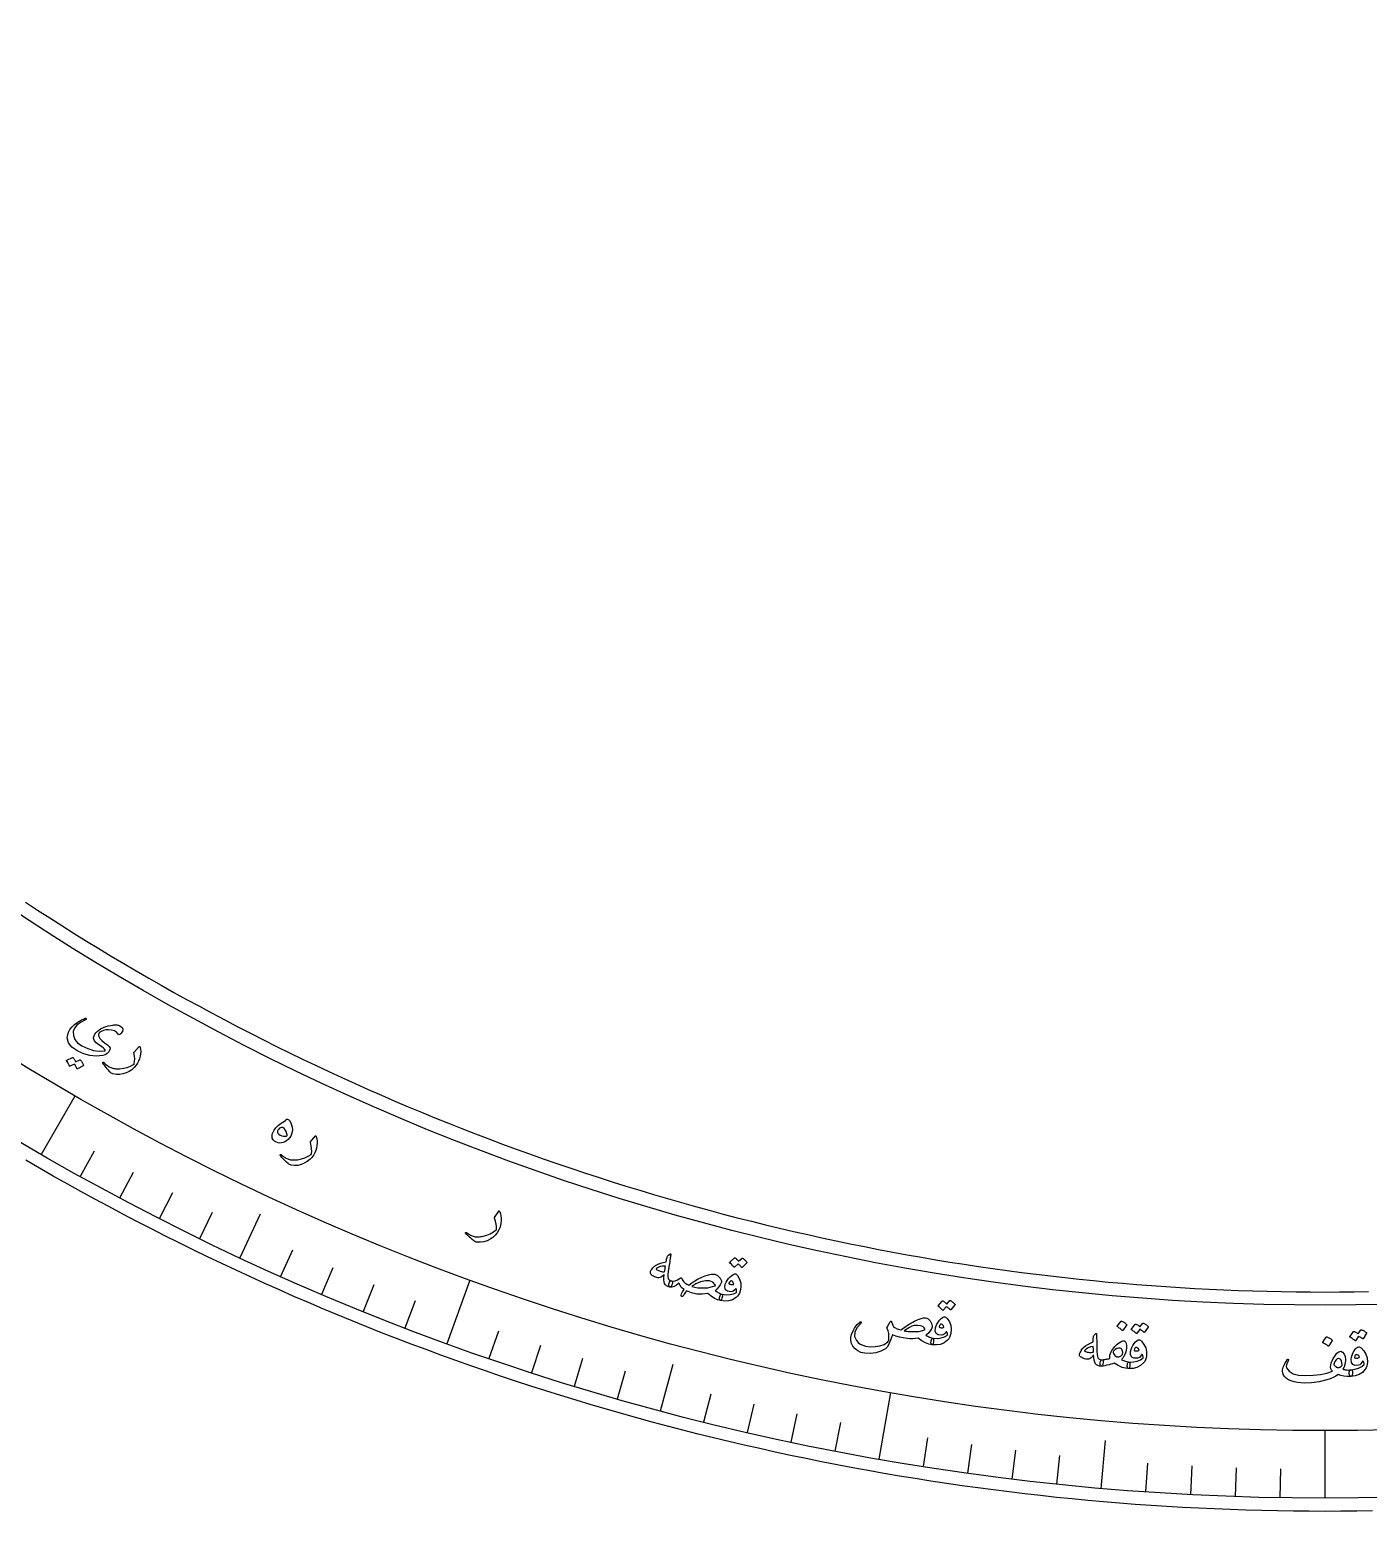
# Model space of a CAD drawing. Header units: millimetres. Extents: x -59 to 59, y -59 to 76.
# Drawn here: x -29.62 to 0.99, y -59 to -25.12 of the extents above; entities that cross this region are included whole.
import ezdxf

# ---------------------------------------------------------------- set-up
doc = ezdxf.new("R2010")
doc.units = ezdxf.units.MM
for name, color, linetype in [('CUT_INNER', 6, 'Continuous'), ('CUT_OUTER', 1, 'Continuous'), ('ENGRAVE', 7, 'Continuous'), ('ENGRAVE_FINE', 8, 'Continuous'), ('TEXT', 5, 'Continuous')]:
    doc.layers.add(name, color=color, linetype=linetype)

msp = doc.modelspace()

# ---------------------------------------------------------------- linework, layer by layer
at = {"layer": 'CUT_INNER'}
msp.add_lwpolyline([(-29.7165, -45.0701), (-29.4394, -45.2516), (-29.1612, -45.4313), (-28.8818, -45.6094), (-28.6014, -45.7858), (-28.32, -45.9604), (-28.0374, -46.1333), (-27.7538, -46.3045), (-27.4692, -46.4739), (-27.1835, -46.6416), (-26.8968, -46.8075), (-26.6091, -46.9716), (-26.3204, -47.134), (-26.0307, -47.2946), (-25.74, -47.4535), (-25.4484, -47.6105), (-25.1557, -47.7658), (-24.8622, -47.9192), (-24.5677, -48.0709), (-24.2723, -48.2207), (-23.9759, -48.3687), (-23.6787, -48.5149), (-23.3806, -48.6593), (-23.0816, -48.8019), (-22.7817, -48.9426), (-22.4809, -49.0814), (-22.1794, -49.2185), (-21.877, -49.3536), (-21.5737, -49.4869), (-21.2697, -49.6184), (-20.9648, -49.7479), (-20.6592, -49.8756), (-20.3527, -50.0015), (-20.0456, -50.1254), (-19.7376, -50.2475), (-19.4289, -50.3676), (-19.1195, -50.4859), (-18.8094, -50.6022), (-18.4985, -50.7167), (-18.187, -50.8293), (-17.8748, -50.9399), (-17.5619, -51.0486), (-17.2483, -51.1554), (-16.9341, -51.2603), (-16.6193, -51.3632), (-16.3038, -51.4642), (-15.9877, -51.5633), (-15.671, -51.6604), (-15.3537, -51.7556), (-15.0359, -51.8488), (-14.7175, -51.9401), (-14.3985, -52.0295), (-14.079, -52.1168), (-13.7589, -52.2022), (-13.4384, -52.2857), (-13.1173, -52.3671), (-12.7957, -52.4466), (-12.4737, -52.5242), (-12.1512, -52.5997), (-11.8282, -52.6733), (-11.5048, -52.7449), (-11.1809, -52.8145), (-10.8566, -52.8821), (-10.532, -52.9477), (-10.2069, -53.0113), (-9.8814, -53.0729), (-9.5556, -53.1326), (-9.2294, -53.1902), (-8.9028, -53.2458), (-8.576, -53.2995), (-8.2488, -53.3511), (-7.9212, -53.4007), (-7.5934, -53.4483), (-7.2653, -53.4939), (-6.937, -53.5375), (-6.6083, -53.579), (-6.2795, -53.6185), (-5.9503, -53.6561), (-5.621, -53.6916), (-5.2915, -53.725), (-4.9617, -53.7565), (-4.6318, -53.7859), (-4.3017, -53.8133), (-3.9714, -53.8387), (-3.641, -53.8621), (-3.3104, -53.8834), (-2.9797, -53.9027), (-2.6489, -53.92), (-2.318, -53.9352), (-1.987, -53.9484), (-1.656, -53.9596), (-1.3249, -53.9687), (-0.9937, -53.9759), (-0.6625, -53.9809), (-0.3312, -53.984), (0, -53.985), (0.3312, -53.984), (0.6625, -53.9809), (0.9937, -53.9759)], dxfattribs=at)
at = {"layer": 'CUT_OUTER'}
msp.add_lwpolyline([(1.086, -58.99), (0.724, -58.9956), (0.362, -58.9989), (0, -59), (-0.362, -58.9989), (-0.724, -58.9956), (-1.086, -58.99), (-1.4479, -58.9822), (-1.8098, -58.9722), (-2.1716, -58.96), (-2.5334, -58.9456), (-2.895, -58.9289), (-3.2565, -58.9101), (-3.6179, -58.889), (-3.9792, -58.8657), (-4.3403, -58.8401), (-4.7013, -58.8124), (-5.062, -58.7824), (-5.4226, -58.7503), (-5.783, -58.7159), (-6.1432, -58.6793), (-6.5031, -58.6405), (-6.8628, -58.5995), (-7.2222, -58.5563), (-7.5814, -58.5109), (-7.9403, -58.4633), (-8.2988, -58.4134), (-8.6571, -58.3614), (-9.015, -58.3072), (-9.3726, -58.2508), (-9.7299, -58.1922), (-10.0868, -58.1314), (-10.4432, -58.0684), (-10.7994, -58.0032), (-11.1551, -57.9359), (-11.5103, -57.8663), (-11.8652, -57.7946), (-12.2196, -57.7207), (-12.5735, -57.6447), (-12.927, -57.5664), (-13.28, -57.486), (-13.6324, -57.4035), (-13.9844, -57.3187), (-14.3358, -57.2318), (-14.6867, -57.1428), (-15.0371, -57.0516), (-15.3869, -56.9583), (-15.7361, -56.8628), (-16.0847, -56.7652), (-16.4327, -56.6654), (-16.78, -56.5635), (-17.1268, -56.4595), (-17.4729, -56.3533), (-17.8184, -56.2451), (-18.1631, -56.1347), (-18.5072, -56.0222), (-18.8506, -55.9075), (-19.1933, -55.7908), (-19.5353, -55.672), (-19.8765, -55.5511), (-20.217, -55.4281), (-20.5567, -55.303), (-20.8956, -55.1758), (-21.2338, -55.0466), (-21.5712, -54.9153), (-21.9077, -54.7819), (-22.2434, -54.6464), (-22.5783, -54.5089), (-22.9124, -54.3693), (-23.2455, -54.2277), (-23.5778, -54.0841), (-23.9092, -53.9384), (-24.2397, -53.7907), (-24.5693, -53.6409), (-24.898, -53.4891), (-25.2258, -53.3354), (-25.5525, -53.1796), (-25.8784, -53.0218), (-26.2032, -52.862), (-26.5271, -52.7002), (-26.8499, -52.5365), (-27.1718, -52.3707), (-27.4926, -52.203), (-27.8124, -52.0334), (-28.1312, -51.8617), (-28.4488, -51.6881), (-28.7655, -51.5126), (-29.081, -51.3351), (-29.3954, -51.1557), (-29.7088, -50.9744)], dxfattribs=at)
at = {"layer": 'ENGRAVE'}
for points in [[(-29.3495, -50.8349), (-28.5772, -49.4972)], [(-24.8073, -53.1995), (-24.341, -52.1995)], [(-20.0763, -55.1591), (-19.548, -53.7076)], [(-15.1924, -56.699), (-14.9069, -55.6333)], [(-10.193, -57.8073), (-9.9248, -56.2862)], [(0, -58.6991), (0, -57.1545)], [(-5.116, -58.4757), (-5.0198, -57.3766)]]:
    msp.add_lwpolyline(points, dxfattribs=at)
for radius in [58.6991, 57.1545, 54.2859]:
    msp.add_circle((0, 0), radius, dxfattribs=at)
at = {"layer": 'ENGRAVE_FINE'}
for points in [[(-28.4579, -51.3394), (-28.137, -50.7604)], [(-27.5576, -51.8282), (-27.2468, -51.2437)], [(-26.6488, -52.3013), (-26.3483, -51.7115)], [(-25.732, -52.7584), (-25.4418, -52.1634)], [(-23.8751, -53.6243), (-23.6058, -53.0195)], [(-22.9356, -54.0328), (-22.6769, -53.4235)], [(-21.9891, -54.4249), (-21.7411, -53.8111)], [(-21.0359, -54.8003), (-20.7986, -54.1823)], [(-19.1106, -55.5011), (-18.895, -54.8752)], [(-18.139, -55.8262), (-17.9345, -55.1966)], [(-17.162, -56.1342), (-16.9684, -55.5012)], [(-16.1797, -56.4252), (-15.9972, -55.7889)], [(-14.2006, -56.9555), (-14.0405, -56.3132)], [(-13.2044, -57.1946), (-13.0555, -56.5496)], [(-12.2042, -57.4164), (-12.0666, -56.7689)], [(-11.2003, -57.6206), (-11.074, -56.9708)], [(-9.1826, -57.9764), (-9.079, -57.3226)], [(-8.1693, -58.1278), (-8.0772, -57.4723)], [(-7.1536, -58.2616), (-7.0729, -57.6045)], [(-6.1357, -58.3775), (-6.0665, -57.7192)], [(-4.0946, -58.5561), (-4.0485, -57.8957)], [(-3.0721, -58.6187), (-3.0374, -57.9576)], [(-2.0486, -58.6633), (-2.0255, -58.0018)], [(-1.0244, -58.6902), (-1.0129, -58.0283)]]:
    msp.add_lwpolyline(points, dxfattribs=at)
at = {"layer": 'TEXT'}
for points in [[(-27.5932, -48.0872), (-27.6305, -48.0452), (-27.6816, -48.015), (-27.7466, -47.9964), (-27.8255, -47.9894), (-27.881, -47.9942), (-27.933, -48.0081), (-27.9816, -48.0311), (-28.0267, -48.0633), (-28.0338, -48.0709), (-28.0393, -48.0799), (-28.0432, -48.0902), (-28.0455, -48.102), (-28.0406, -48.1457), (-28.0159, -48.1908), (-27.9714, -48.2374), (-27.9072, -48.2853), (-27.8433, -48.3319), (-27.8013, -48.3735), (-27.7814, -48.4103), (-27.7835, -48.4422), (-27.8121, -48.4952), (-27.8491, -48.5358), (-27.8946, -48.5639), (-27.9485, -48.5796), (-28.0977, -48.5903), (-28.2431, -48.5775), (-28.3844, -48.541), (-28.5215, -48.481), (-28.6556, -48.389), (-28.7353, -48.2855), (-28.7606, -48.171), (-28.7317, -48.0456), (-28.6991, -47.9867), (-28.6533, -47.929), (-28.5942, -47.8725), (-28.522, -47.8172), (-28.4999, -47.803), (-28.4779, -47.7897), (-28.4561, -47.7772), (-28.4345, -47.7656), (-28.4129, -47.7548), (-28.3912, -47.7448), (-28.3694, -47.7356), (-28.3474, -47.7271), (-28.3368, -47.7246), (-28.3292, -47.7255), (-28.3246, -47.7299), (-28.3231, -47.7377), (-28.3243, -47.7457), (-28.3275, -47.7524), (-28.3326, -47.758), (-28.3396, -47.7624), (-28.4538, -47.8218), (-28.5389, -47.8859), (-28.5947, -47.9549), (-28.6212, -48.0289), (-28.6209, -48.1237), (-28.5885, -48.2096), (-28.5241, -48.2865), (-28.4277, -48.3544), (-28.2917, -48.4203), (-28.1592, -48.4621), (-28.0301, -48.4798), (-27.9047, -48.4734), (-27.8963, -48.4716), (-27.8914, -48.4678), (-27.8899, -48.462), (-27.8917, -48.4542), (-27.9057, -48.4338), (-27.9347, -48.4067), (-27.9786, -48.3727), (-28.0375, -48.3319), (-28.0958, -48.2878), (-28.1353, -48.2454), (-28.156, -48.205), (-28.1578, -48.1664), (-28.1469, -48.1286), (-28.1291, -48.0928), (-28.1043, -48.059), (-28.0725, -48.027), (-27.9975, -47.9716), (-27.9137, -47.9291), (-27.8212, -47.8995), (-27.72, -47.8827), (-27.694, -47.8799), (-27.6697, -47.8785), (-27.6468, -47.8786), (-27.6256, -47.8801), (-27.606, -47.883), (-27.588, -47.887), (-27.5716, -47.8923), (-27.5569, -47.8988), (-27.5056, -47.935), (-27.486, -47.978), (-27.4982, -48.0277), (-27.5421, -48.0842), (-27.5582, -48.0969), (-27.5721, -48.1017), (-27.5837, -48.0985), (-27.5932, -48.0872)], [(-27.1153, -48.3753), (-27.1131, -48.3732), (-27.1109, -48.3716), (-27.1089, -48.3708), (-27.107, -48.3705), (-27.1027, -48.3724), (-27.0988, -48.377), (-27.0952, -48.3842), (-27.0919, -48.3941), (-27.0832, -48.44), (-27.0807, -48.4888), (-27.0845, -48.5404), (-27.0946, -48.5949), (-27.11, -48.651), (-27.1297, -48.7038), (-27.1537, -48.7532), (-27.182, -48.7993), (-27.2295, -48.8543), (-27.2839, -48.9021), (-27.3454, -48.9427), (-27.4138, -48.976), (-27.4869, -48.9999), (-27.5615, -49.0109), (-27.6375, -49.009), (-27.7149, -48.994), (-27.7344, -48.9878), (-27.7524, -48.979), (-27.7689, -48.9674), (-27.7838, -48.9531), (-27.8161, -48.9164), (-27.845, -48.8829), (-27.8706, -48.8526), (-27.8927, -48.8255), (-27.9115, -48.8017), (-27.9267, -48.7812), (-27.9384, -48.764), (-27.9466, -48.7501), (-27.9479, -48.7465), (-27.9485, -48.7433), (-27.9483, -48.7405), (-27.9474, -48.7381), (-27.9456, -48.7355), (-27.9433, -48.7334), (-27.9405, -48.7318), (-27.9374, -48.7306), (-27.9339, -48.7303), (-27.9305, -48.7312), (-27.927, -48.7333), (-27.9235, -48.7366), (-27.9025, -48.7574), (-27.8819, -48.7764), (-27.8617, -48.7935), (-27.842, -48.8089), (-27.8224, -48.8226), (-27.8029, -48.8347), (-27.7835, -48.8453), (-27.7641, -48.8542), (-27.744, -48.8618), (-27.7224, -48.8681), (-27.6993, -48.8734), (-27.6747, -48.8774), (-27.6486, -48.8802), (-27.6209, -48.8816), (-27.5915, -48.8816), (-27.5606, -48.8803), (-27.4706, -48.8706), (-27.3876, -48.8517), (-27.3117, -48.8235), (-27.2429, -48.7861), (-27.238, -48.7827), (-27.2337, -48.778), (-27.2301, -48.772), (-27.2272, -48.7646), (-27.2198, -48.7157), (-27.2185, -48.6575), (-27.2233, -48.5899), (-27.2341, -48.513), (-27.234, -48.5086), (-27.2334, -48.5049), (-27.2322, -48.502), (-27.2306, -48.4999)], [(-28.4724, -48.6782), (-28.4696, -48.6774), (-28.4664, -48.6779), (-28.463, -48.6794), (-28.4592, -48.6821), (-28.4481, -48.6956), (-28.4377, -48.7095), (-28.428, -48.7236), (-28.4192, -48.738), (-28.411, -48.7527), (-28.4035, -48.7681), (-28.3967, -48.784), (-28.3906, -48.8004), (-28.3901, -48.8047), (-28.3909, -48.8084), (-28.3931, -48.8115), (-28.3966, -48.8141), (-28.5293, -48.8819), (-28.5321, -48.8822), (-28.5349, -48.8806), (-28.5378, -48.877), (-28.5407, -48.8714), (-28.5424, -48.867), (-28.5454, -48.8603), (-28.5499, -48.8516), (-28.5558, -48.8406), (-28.5632, -48.8274), (-28.572, -48.8118), (-28.5823, -48.7938), (-28.5941, -48.7733), (-28.6985, -48.8249), (-28.7025, -48.826), (-28.7061, -48.8247), (-28.7093, -48.821), (-28.7121, -48.815), (-28.7145, -48.8097), (-28.7184, -48.8017), (-28.7238, -48.7908), (-28.7308, -48.7772), (-28.7394, -48.7606), (-28.7499, -48.741), (-28.7623, -48.7184), (-28.7765, -48.6927), (-28.7775, -48.6893), (-28.7772, -48.6866), (-28.7757, -48.6846), (-28.7729, -48.6834), (-28.641, -48.6214), (-28.6381, -48.6206), (-28.6349, -48.6211), (-28.6315, -48.6226), (-28.6277, -48.6253), (-28.6179, -48.6363), (-28.6088, -48.6477), (-28.6005, -48.6595), (-28.5928, -48.6717), (-28.5859, -48.6842), (-28.5795, -48.697), (-28.5738, -48.7099), (-28.5687, -48.7232)], [(-23.7402, -50.0322), (-23.7247, -50.0324), (-23.7097, -50.038), (-23.6953, -50.049), (-23.6814, -50.0655), (-23.6513, -50.116), (-23.6299, -50.1674), (-23.6173, -50.2196), (-23.6135, -50.2727), (-23.6177, -50.3241), (-23.63, -50.3729), (-23.6504, -50.419), (-23.6789, -50.4625), (-23.7109, -50.4993), (-23.7454, -50.5293), (-23.7825, -50.5523), (-23.822, -50.5684), (-23.8623, -50.5774), (-23.9017, -50.5788), (-23.94, -50.5726), (-23.9772, -50.559), (-24.0223, -50.5334), (-24.0542, -50.5023), (-24.0727, -50.4656), (-24.078, -50.4233), (-24.0717, -50.378), (-24.0545, -50.3307), (-24.0265, -50.2816), (-23.9878, -50.2305), (-23.9408, -50.1807), (-23.8888, -50.1369), (-23.8317, -50.0992), (-23.7697, -50.0675), (-23.7673, -50.0658), (-23.7644, -50.0622), (-23.7612, -50.0568), (-23.7575, -50.0496), (-23.7532, -50.0418), (-23.7489, -50.0363), (-23.7446, -50.0331), (-23.7402, -50.0322)], [(-23.7502, -50.4199), (-23.7403, -50.415), (-23.7347, -50.4053), (-23.7334, -50.3908), (-23.7366, -50.3716), (-23.7535, -50.3175), (-23.7746, -50.2752), (-23.8001, -50.2444), (-23.8299, -50.2252), (-23.8463, -50.2208), (-23.8641, -50.2222), (-23.8834, -50.2296), (-23.9041, -50.2429), (-23.9232, -50.2589), (-23.9377, -50.274), (-23.9474, -50.2885), (-23.9524, -50.3022), (-23.9535, -50.3313), (-23.9437, -50.357), (-23.9232, -50.3794), (-23.892, -50.3985), (-23.8545, -50.4134), (-23.8184, -50.4219), (-23.7836, -50.4241), (-23.7502, -50.4199)], [(-23.0918, -50.42), (-23.0897, -50.4177), (-23.0877, -50.416), (-23.0858, -50.415), (-23.0839, -50.4146), (-23.0795, -50.4161), (-23.0752, -50.4204), (-23.0711, -50.4273), (-23.067, -50.4369), (-23.0545, -50.4819), (-23.0481, -50.5303), (-23.0477, -50.5821), (-23.0533, -50.6372), (-23.0641, -50.6943), (-23.0794, -50.7485), (-23.0993, -50.7998), (-23.1238, -50.848), (-23.1666, -50.9067), (-23.217, -50.9588), (-23.275, -51.0042), (-23.3405, -51.043), (-23.4114, -51.0728), (-23.4848, -51.0898), (-23.5607, -51.094), (-23.6391, -51.0855), (-23.6591, -51.0809), (-23.6777, -51.0735), (-23.6951, -51.0633), (-23.7111, -51.0502), (-23.7463, -51.0163), (-23.7778, -50.9853), (-23.8057, -50.9572), (-23.8301, -50.932), (-23.8507, -50.9098), (-23.8675, -50.8905), (-23.8806, -50.8743), (-23.8899, -50.8611), (-23.8915, -50.8576), (-23.8923, -50.8545), (-23.8924, -50.8517), (-23.8917, -50.8493), (-23.8901, -50.8466), (-23.8879, -50.8443), (-23.8853, -50.8424), (-23.8823, -50.841), (-23.8789, -50.8404), (-23.8754, -50.841), (-23.8717, -50.8429), (-23.868, -50.8459), (-23.8454, -50.8649), (-23.8233, -50.8821), (-23.8018, -50.8976), (-23.7808, -50.9113), (-23.7602, -50.9234), (-23.7398, -50.9338), (-23.7196, -50.9428), (-23.6995, -50.9501), (-23.6789, -50.956), (-23.6569, -50.9606), (-23.6334, -50.9639), (-23.6086, -50.9659), (-23.5823, -50.9666), (-23.5545, -50.9657), (-23.5253, -50.9634), (-23.4946, -50.9595), (-23.4056, -50.9426), (-23.3244, -50.917), (-23.2511, -50.8827), (-23.1856, -50.8398), (-23.1809, -50.836), (-23.177, -50.831), (-23.1739, -50.8247), (-23.1716, -50.8172), (-23.1682, -50.7678), (-23.1717, -50.7097), (-23.182, -50.6427), (-23.1991, -50.5669), (-23.1993, -50.5625), (-23.199, -50.5588), (-23.198, -50.5558), (-23.1966, -50.5535)], [(-18.8953, -52.1381), (-18.8934, -52.1356), (-18.8915, -52.1338), (-18.8897, -52.1326), (-18.8878, -52.132), (-18.8833, -52.1332), (-18.8787, -52.1371), (-18.874, -52.1436), (-18.8691, -52.1528), (-18.853, -52.1967), (-18.8427, -52.2444), (-18.838, -52.296), (-18.8391, -52.3514), (-18.8452, -52.4092), (-18.8561, -52.4645), (-18.8717, -52.5172), (-18.8922, -52.5673), (-18.9301, -52.6292), (-18.9761, -52.6853), (-19.0301, -52.7353), (-19.0922, -52.7793), (-19.1605, -52.8148), (-19.2323, -52.8377), (-19.3076, -52.8482), (-19.3863, -52.846), (-19.4066, -52.8431), (-19.4258, -52.8372), (-19.444, -52.8285), (-19.461, -52.8168), (-19.4988, -52.7859), (-19.5328, -52.7575), (-19.5629, -52.7318), (-19.5892, -52.7086), (-19.6116, -52.6882), (-19.6299, -52.6704), (-19.6443, -52.6553), (-19.6546, -52.6429), (-19.6565, -52.6396), (-19.6576, -52.6365), (-19.6579, -52.6338), (-19.6574, -52.6313), (-19.656, -52.6284), (-19.6541, -52.6259), (-19.6516, -52.6239), (-19.6487, -52.6222), (-19.6454, -52.6214), (-19.6418, -52.6217), (-19.638, -52.6232), (-19.634, -52.6259), (-19.6099, -52.643), (-19.5865, -52.6584), (-19.5638, -52.672), (-19.5418, -52.684), (-19.5203, -52.6943), (-19.4991, -52.7031), (-19.4782, -52.7104), (-19.4577, -52.716), (-19.4366, -52.7202), (-19.4143, -52.723), (-19.3906, -52.7244), (-19.3657, -52.7244), (-19.3395, -52.7229), (-19.3119, -52.7197), (-19.2829, -52.715), (-19.2526, -52.7087), (-19.1653, -52.6845), (-19.0865, -52.6524), (-19.0162, -52.6122), (-18.9545, -52.5641), (-18.9501, -52.56), (-18.9466, -52.5547), (-18.9441, -52.5481), (-18.9424, -52.5404), (-18.943, -52.491), (-18.9512, -52.4333), (-18.967, -52.3674), (-18.9901, -52.2933), (-18.9907, -52.2889), (-18.9907, -52.2851), (-18.99, -52.2821), (-18.9887, -52.2797)], [(-14.9828, -53.1198), (-14.9707, -53.1125), (-14.9631, -53.1134), (-14.9599, -53.1224), (-14.9612, -53.1396), (-14.9628, -53.1498), (-14.965, -53.1638), (-14.9676, -53.1819), (-14.9707, -53.2038), (-14.9744, -53.2299), (-14.9789, -53.2602), (-14.9842, -53.2948), (-14.9902, -53.3337), (-14.9961, -53.372), (-15.0014, -53.4062), (-15.0061, -53.4365), (-15.0102, -53.4627), (-15.0136, -53.4848), (-15.0165, -53.5027), (-15.0187, -53.5164), (-15.0202, -53.5258), (-15.0283, -53.586), (-15.0292, -53.6343), (-15.0228, -53.6707), (-15.0093, -53.6951), (-14.998, -53.7063), (-14.9832, -53.7157), (-14.9649, -53.7232), (-14.9431, -53.729), (-14.9309, -53.7346), (-14.9227, -53.7436), (-14.9187, -53.756), (-14.9189, -53.7717), (-14.9224, -53.7896), (-14.9279, -53.8073), (-14.9355, -53.8245), (-14.9452, -53.8414), (-14.9553, -53.8553), (-14.965, -53.865), (-14.9742, -53.8706), (-14.9829, -53.8721), (-15.0247, -53.86), (-15.0586, -53.8424), (-15.0847, -53.8192), (-15.1031, -53.7905), (-15.1146, -53.7527), (-15.1197, -53.7057), (-15.1183, -53.6496), (-15.1104, -53.5845), (-15.1436, -53.6161), (-15.1749, -53.6395), (-15.2044, -53.6547), (-15.2319, -53.6615), (-15.2525, -53.661), (-15.2756, -53.6564), (-15.3013, -53.6479), (-15.3295, -53.6355), (-15.3584, -53.6197), (-15.382, -53.6041), (-15.4003, -53.5888), (-15.4133, -53.5737), (-15.4225, -53.557), (-15.4271, -53.5409), (-15.4272, -53.5256), (-15.4227, -53.5109), (-15.4138, -53.4935), (-15.4016, -53.4749), (-15.3863, -53.455), (-15.3679, -53.4339), (-15.3482, -53.4131), (-15.3315, -53.3967), (-15.3178, -53.3849), (-15.3071, -53.3775), (-15.252, -53.3509), (-15.1936, -53.3276), (-15.1319, -53.3078), (-15.0671, -53.2915), (-15.0605, -53.2604), (-15.0546, -53.2337), (-15.0492, -53.2113), (-15.0444, -53.1933), (-15.0393, -53.1785), (-15.0328, -53.1657), (-15.025, -53.1551), (-15.0159, -53.1465)], [(-15.0834, -53.3915), (-15.1464, -53.395), (-15.202, -53.4054), (-15.2503, -53.4229), (-15.2911, -53.4474), (-15.2945, -53.4513), (-15.2956, -53.4555), (-15.2944, -53.4599), (-15.2909, -53.4646), (-15.2764, -53.4764), (-15.26, -53.4869), (-15.2417, -53.4962), (-15.2215, -53.5041), (-15.1995, -53.5107), (-15.1756, -53.5161), (-15.1498, -53.5201), (-15.1222, -53.5228), (-15.1178, -53.5227), (-15.1128, -53.5216), (-15.1074, -53.5196), (-15.1016, -53.5166), (-15.0989, -53.5034), (-15.0963, -53.4894), (-15.0938, -53.4748), (-15.0914, -53.4595), (-15.0892, -53.4435), (-15.0872, -53.4268), (-15.0852, -53.4095), (-15.0834, -53.3915)], [(-13.3315, -53.2128), (-13.329, -53.2113), (-13.326, -53.2108), (-13.3223, -53.2113), (-13.3181, -53.2128), (-13.304, -53.2226), (-13.2906, -53.2329), (-13.2778, -53.2436), (-13.2657, -53.2548), (-13.2541, -53.2666), (-13.243, -53.2792), (-13.2324, -53.2924), (-13.2222, -53.3064), (-13.2206, -53.3103), (-13.2204, -53.3141), (-13.2216, -53.3177), (-13.2242, -53.3212), (-13.3305, -53.424), (-13.333, -53.4251), (-13.3361, -53.4243), (-13.3397, -53.4217), (-13.344, -53.4172), (-13.3467, -53.4134), (-13.3514, -53.408), (-13.3579, -53.4008), (-13.3663, -53.3921), (-13.3767, -53.3816), (-13.3892, -53.3691), (-13.4037, -53.3548), (-13.4202, -53.3386), (-13.5042, -53.4178), (-13.5077, -53.42), (-13.5115, -53.4198), (-13.5155, -53.4172), (-13.5197, -53.4122), (-13.5233, -53.4079), (-13.5291, -53.4013), (-13.5371, -53.3925), (-13.5473, -53.3814), (-13.5598, -53.368), (-13.5748, -53.3522), (-13.5925, -53.3341), (-13.6126, -53.3137), (-13.6145, -53.3106), (-13.615, -53.3079), (-13.614, -53.3056), (-13.6118, -53.3037), (-13.5046, -53.2066), (-13.5021, -53.2051), (-13.4991, -53.2046), (-13.4954, -53.2051), (-13.4912, -53.2066), (-13.479, -53.2143), (-13.4675, -53.2226), (-13.4565, -53.2315), (-13.4461, -53.241), (-13.4362, -53.251), (-13.4269, -53.2614), (-13.418, -53.2722), (-13.4097, -53.2834)], [(-14.6038, -53.9573), (-14.6238, -53.9883), (-14.6399, -54.0146), (-14.6522, -54.0361), (-14.6607, -54.053), (-14.6678, -54.0665), (-14.6757, -54.0767), (-14.6844, -54.0834), (-14.6939, -54.0867), (-14.7024, -54.0869), (-14.7099, -54.0853), (-14.7166, -54.0821), (-14.7224, -54.0772), (-14.7257, -54.0573), (-14.7155, -54.0252), (-14.692, -53.981), (-14.655, -53.9246), (-14.6767, -53.9103), (-14.6961, -53.8954), (-14.7131, -53.8799), (-14.7278, -53.8637), (-14.7408, -53.8462), (-14.7529, -53.8269), (-14.764, -53.8056), (-14.7742, -53.7825), (-14.8323, -53.8277), (-14.8864, -53.8577), (-14.9367, -53.8725), (-14.9829, -53.8721), (-14.9909, -53.8687), (-14.9968, -53.8618), (-15.0007, -53.8514), (-15.0026, -53.8375), (-15.0018, -53.8073), (-14.9967, -53.7809), (-14.9873, -53.7582), (-14.9735, -53.7394), (-14.9653, -53.7321), (-14.9575, -53.728), (-14.9501, -53.7269), (-14.9431, -53.729), (-14.9049, -53.7369), (-14.8588, -53.7297), (-14.8049, -53.7072), (-14.7432, -53.6695), (-14.736, -53.6651), (-14.7294, -53.6631), (-14.7235, -53.6634), (-14.7183, -53.6661), (-14.7154, -53.6681), (-14.7127, -53.6706), (-14.7101, -53.6738), (-14.7077, -53.6776), (-14.7053, -53.6817), (-14.7028, -53.6862), (-14.7001, -53.6909), (-14.6973, -53.6958), (-14.6697, -53.7413), (-14.6352, -53.779), (-14.5938, -53.809), (-14.5456, -53.8311), (-14.4789, -53.7767), (-14.4073, -53.7274), (-14.3308, -53.6831), (-14.2494, -53.644), (-14.1708, -53.6125), (-14.1007, -53.5903), (-14.0391, -53.5772), (-13.9859, -53.5735), (-13.9533, -53.5782), (-13.9212, -53.5907), (-13.8896, -53.611), (-13.8585, -53.6389), (-13.8321, -53.6698), (-13.8134, -53.7008), (-13.8023, -53.732), (-13.7988, -53.7633), (-13.8314, -53.8218), (-13.8667, -53.8733), (-13.9047, -53.9179), (-13.9455, -53.9556), (-13.9238, -53.9693), (-13.9028, -53.9822), (-13.8824, -53.9941), (-13.8626, -54.0051), (-13.8433, -54.015), (-13.8246, -54.0235), (-13.8064, -54.0308), (-13.7887, -54.0368), (-13.7828, -54.0409), (-13.7796, -54.0497), (-13.7791, -54.0632), (-13.7813, -54.0812), (-13.79, -54.1261), (-13.8003, -54.1577), (-13.8121, -54.1759), (-13.8254, -54.1807), (-13.8916, -54.1628), (-13.9618, -54.1299), (-14.0361, -54.082), (-14.1142, -54.0192), (-14.2435, -54.0362), (-14.3682, -54.0316), (-14.4884, -54.0052), (-14.6038, -53.9573)], [(-13.9436, -53.8231), (-13.9982, -53.7615), (-14.0722, -53.7295), (-14.1656, -53.7271), (-14.2786, -53.754), (-14.3373, -53.7759), (-14.3898, -53.8008), (-14.4361, -53.8289), (-14.4763, -53.86), (-14.4129, -53.8759), (-14.3412, -53.8864), (-14.2612, -53.8915), (-14.1731, -53.8912), (-14.1149, -53.8862), (-14.058, -53.8761), (-14.0025, -53.8609), (-13.9482, -53.8407), (-13.9429, -53.8377), (-13.9404, -53.8338), (-13.9407, -53.8289), (-13.9436, -53.8231)], [(-13.4758, -53.573), (-13.4653, -53.5774), (-13.4544, -53.5852), (-13.4431, -53.5966), (-13.4314, -53.6114), (-13.3858, -53.6936), (-13.3612, -53.7794), (-13.3574, -53.869), (-13.3747, -53.9622), (-13.3915, -54.0089), (-13.412, -54.049), (-13.4362, -54.0828), (-13.4642, -54.11), (-13.5455, -54.1604), (-13.6329, -54.189), (-13.7262, -54.1958), (-13.8254, -54.1807), (-13.8346, -54.1759), (-13.8412, -54.1668), (-13.8452, -54.1536), (-13.8466, -54.1361), (-13.8464, -54.1267), (-13.8454, -54.1172), (-13.8437, -54.1078), (-13.8412, -54.0983), (-13.8382, -54.089), (-13.8351, -54.0803), (-13.8317, -54.072), (-13.8282, -54.0641), (-13.8202, -54.0511), (-13.811, -54.0421), (-13.8005, -54.0374), (-13.7887, -54.0368), (-13.6915, -54.0481), (-13.604, -54.0453), (-13.5263, -54.0284), (-13.4583, -53.9976), (-13.4554, -53.9744), (-13.4543, -53.9556), (-13.4548, -53.9413), (-13.4572, -53.9315), (-13.4607, -53.9227), (-13.4645, -53.9165), (-13.4685, -53.9131), (-13.4728, -53.9123), (-13.4759, -53.9126), (-13.4786, -53.9134), (-13.4807, -53.9148), (-13.4824, -53.9167), (-13.5057, -53.9445), (-13.5308, -53.9641), (-13.5577, -53.9757), (-13.5865, -53.9791), (-13.6641, -53.9657), (-13.7112, -53.9318), (-13.7277, -53.8772), (-13.7136, -53.8022), (-13.6964, -53.7614), (-13.6724, -53.7207), (-13.6417, -53.68), (-13.6043, -53.6393), (-13.5671, -53.6055), (-13.5334, -53.5832), (-13.5029, -53.5724), (-13.4758, -53.573)], [(-13.5719, -53.7326), (-13.5889, -53.7331), (-13.6044, -53.7418), (-13.6183, -53.7588), (-13.6308, -53.7841), (-13.6317, -53.7883), (-13.6322, -53.7914), (-13.6322, -53.7933), (-13.6316, -53.7941), (-13.6165, -53.802), (-13.6008, -53.8083), (-13.5844, -53.8127), (-13.5674, -53.8154), (-13.5519, -53.816), (-13.5387, -53.8146), (-13.5277, -53.811), (-13.519, -53.8055), (-13.5305, -53.7752), (-13.5432, -53.753), (-13.557, -53.7388), (-13.5719, -53.7326)], [(-8.5787, -54.1825), (-8.5764, -54.1808), (-8.5733, -54.18), (-8.5697, -54.1802), (-8.5653, -54.1813), (-8.5504, -54.1898), (-8.5361, -54.1988), (-8.5225, -54.2084), (-8.5094, -54.2185), (-8.4968, -54.2292), (-8.4846, -54.2407), (-8.4729, -54.253), (-8.4616, -54.266), (-8.4596, -54.2698), (-8.459, -54.2735), (-8.4599, -54.2773), (-8.4622, -54.281), (-8.559, -54.3927), (-8.5614, -54.394), (-8.5645, -54.3935), (-8.5684, -54.3913), (-8.5731, -54.3872), (-8.5761, -54.3836), (-8.5812, -54.3786), (-8.5883, -54.3721), (-8.5975, -54.3641), (-8.6088, -54.3545), (-8.6223, -54.3433), (-8.638, -54.3303), (-8.6559, -54.3156), (-8.7326, -54.4019), (-8.7359, -54.4044), (-8.7397, -54.4045), (-8.7438, -54.4023), (-8.7485, -54.3977), (-8.7525, -54.3937), (-8.7589, -54.3877), (-8.7676, -54.3796), (-8.7787, -54.3694), (-8.7923, -54.3572), (-8.8087, -54.3428), (-8.8279, -54.3263), (-8.8498, -54.3077), (-8.8519, -54.3049), (-8.8526, -54.3023), (-8.8519, -54.2999), (-8.8498, -54.2977), (-8.7516, -54.1916), (-8.7493, -54.1899), (-8.7463, -54.1891), (-8.7426, -54.1893), (-8.7382, -54.1904), (-8.7255, -54.197), (-8.7133, -54.2043), (-8.7015, -54.2121), (-8.6903, -54.2207), (-8.6796, -54.2298), (-8.6694, -54.2393), (-8.6596, -54.2493), (-8.6503, -54.2597)], [(-9.5502, -55.05), (-9.6441, -55.0364), (-9.7326, -55.0176), (-9.8158, -54.9935), (-9.8936, -54.9641), (-9.9362, -55.0862), (-9.9764, -55.1798), (-10.0139, -55.2449), (-10.049, -55.2815), (-10.1543, -55.3376), (-10.2682, -55.3733), (-10.3906, -55.3886), (-10.5214, -55.3833), (-10.611, -55.3654), (-10.6864, -55.3332), (-10.7474, -55.2869), (-10.7942, -55.2266), (-10.8253, -55.1597), (-10.8409, -55.0921), (-10.841, -55.0238), (-10.8257, -54.9547), (-10.7925, -54.8702), (-10.75, -54.7955), (-10.6984, -54.7306), (-10.6376, -54.6754), (-10.63, -54.6697), (-10.6232, -54.6664), (-10.6174, -54.6655), (-10.6124, -54.6669), (-10.6078, -54.6699), (-10.6048, -54.6734), (-10.6034, -54.6774), (-10.6035, -54.682), (-10.605, -54.6869), (-10.6075, -54.6918), (-10.6111, -54.6966), (-10.6157, -54.7015), (-10.7078, -54.8015), (-10.7545, -54.9006), (-10.7557, -54.9989), (-10.711, -55.0965), (-10.6731, -55.1414), (-10.6265, -55.1771), (-10.5713, -55.2038), (-10.5076, -55.2213), (-10.3962, -55.235), (-10.2879, -55.2329), (-10.183, -55.2151), (-10.0816, -55.1816), (-10.0516, -55.166), (-10.0244, -55.1463), (-9.9998, -55.1226), (-9.9779, -55.0948), (-9.9751, -55.0907), (-9.9733, -55.0856), (-9.9723, -55.0795), (-9.9721, -55.0724), (-9.9709, -55.0012), (-9.9772, -54.9352), (-9.9908, -54.8743), (-10.0119, -54.8186), (-10.0157, -54.8091), (-10.0174, -54.8008), (-10.0171, -54.7937), (-10.0147, -54.7879), (-9.9401, -54.664), (-9.9347, -54.6576), (-9.9297, -54.6533), (-9.9251, -54.6509), (-9.9209, -54.6507), (-9.9178, -54.652), (-9.9149, -54.6547), (-9.9123, -54.6588), (-9.91, -54.6644), (-9.8684, -54.7775), (-9.8563, -54.7877), (-9.8416, -54.7975), (-9.8241, -54.8069), (-9.804, -54.8159), (-9.7812, -54.8248), (-9.7561, -54.8337), (-9.7286, -54.8426), (-9.6986, -54.8514), (-9.6623, -54.8238), (-9.6251, -54.7969), (-9.5872, -54.7708), (-9.5484, -54.7454), (-9.509, -54.7208), (-9.4687, -54.6969), (-9.4277, -54.6738), (-9.3859, -54.6513), (-9.3068, -54.6136), (-9.2384, -54.5886), (-9.1806, -54.5764), (-9.1332, -54.577), (-9.1039, -54.585), (-9.0773, -54.5985), (-9.0535, -54.6176), (-9.0325, -54.6423), (-9.0141, -54.6712), (-8.9993, -54.7013), (-8.9883, -54.7323), (-8.9809, -54.7645), (-8.9806, -54.7706), (-8.9809, -54.777), (-8.9819, -54.7838), (-8.9836, -54.7908), (-9, -54.8301), (-9.0265, -54.8716), (-9.0633, -54.915), (-9.1103, -54.9606), (-9.1165, -54.965), (-9.1221, -54.9687), (-9.1269, -54.9716), (-9.1309, -54.9739), (-9.1074, -54.9865), (-9.0846, -54.9981), (-9.0625, -55.0086), (-9.041, -55.018), (-9.0201, -55.0263), (-8.9999, -55.0333), (-8.9803, -55.0391), (-8.9613, -55.0436), (-8.9551, -55.0472), (-8.9511, -55.0557), (-8.9494, -55.069), (-8.95, -55.0872), (-8.9547, -55.1327), (-8.9622, -55.1651), (-8.9723, -55.1842), (-8.9852, -55.1902), (-9.0566, -55.1782), (-9.134, -55.1494), (-9.2174, -55.1038), (-9.3067, -55.0415), (-9.363, -55.0501), (-9.4223, -55.0544), (-9.4848, -55.0544), (-9.5502, -55.05)], [(-9.2515, -54.7546), (-9.3191, -54.7483), (-9.3837, -54.753), (-9.4454, -54.7685), (-9.5043, -54.795), (-9.6249, -54.8711), (-9.5961, -54.8765), (-9.5662, -54.881), (-9.5354, -54.8845), (-9.5035, -54.8872), (-9.4705, -54.8891), (-9.4361, -54.8901), (-9.4003, -54.8903), (-9.3631, -54.8896), (-9.2917, -54.885), (-9.2308, -54.8752), (-9.1804, -54.8602), (-9.1405, -54.8401), (-9.1635, -54.807), (-9.1896, -54.7817), (-9.219, -54.7642), (-9.2515, -54.7546)], [(-8.6906, -54.554), (-8.6797, -54.5574), (-8.6682, -54.5643), (-8.6559, -54.5746), (-8.6429, -54.5883), (-8.5903, -54.6661), (-8.5582, -54.7495), (-8.5465, -54.8383), (-8.5555, -54.9328), (-8.5681, -54.9807), (-8.585, -55.0225), (-8.6061, -55.0583), (-8.6316, -55.0879), (-8.7082, -55.1453), (-8.7927, -55.1815), (-8.885, -55.1964), (-8.9852, -55.1902), (-8.9947, -55.1862), (-9.0021, -55.1778), (-9.0072, -55.1649), (-9.0102, -55.1476), (-9.0108, -55.1382), (-9.0106, -55.1287), (-9.0098, -55.1192), (-9.0081, -55.1095), (-9.006, -55.1), (-9.0036, -55.091), (-9.001, -55.0824), (-8.9982, -55.0743), (-8.9914, -55.0606), (-8.983, -55.0509), (-8.973, -55.0452), (-8.9613, -55.0436), (-8.8635, -55.0462), (-8.7766, -55.0357), (-8.7006, -55.0121), (-8.6357, -54.9753), (-8.6348, -54.952), (-8.6353, -54.9332), (-8.6372, -54.919), (-8.6403, -54.9095), (-8.6446, -54.901), (-8.6489, -54.8952), (-8.6533, -54.8921), (-8.6576, -54.8917), (-8.6607, -54.8923), (-8.6633, -54.8933), (-8.6653, -54.8949), (-8.6668, -54.8969), (-8.6875, -54.9267), (-8.7108, -54.9484), (-8.7366, -54.9623), (-8.765, -54.9682), (-8.8435, -54.9618), (-8.8934, -54.9321), (-8.9146, -54.8793), (-8.9072, -54.8033), (-8.8936, -54.7612), (-8.8734, -54.7185), (-8.8464, -54.6752), (-8.8127, -54.6314), (-8.7787, -54.5944), (-8.747, -54.5692), (-8.7177, -54.5557), (-8.6906, -54.554)], [(-8.7722, -54.7214), (-8.7891, -54.7234), (-8.8037, -54.7335), (-8.8161, -54.7517), (-8.8263, -54.7779), (-8.8269, -54.7822), (-8.8271, -54.7853), (-8.8269, -54.7872), (-8.8263, -54.788), (-8.8105, -54.7946), (-8.7943, -54.7994), (-8.7776, -54.8024), (-8.7604, -54.8035), (-8.7449, -54.8028), (-8.7319, -54.8002), (-8.7213, -54.7957), (-8.7131, -54.7894), (-8.7272, -54.7603), (-8.7418, -54.7393), (-8.7568, -54.7263), (-8.7722, -54.7214)], [(-4.6607, -54.6541), (-4.6585, -54.6522), (-4.6556, -54.6512), (-4.6519, -54.6511), (-4.6475, -54.6519), (-4.617, -54.6675), (-4.5887, -54.6859), (-4.5623, -54.7069), (-4.538, -54.7307), (-4.5358, -54.7342), (-4.5349, -54.7375), (-4.5355, -54.7408), (-4.5375, -54.7439), (-4.6244, -54.8625), (-4.6275, -54.8653), (-4.6312, -54.8657), (-4.6355, -54.8638), (-4.6405, -54.8595), (-4.6448, -54.8558), (-4.6516, -54.8503), (-4.6609, -54.8429), (-4.6727, -54.8336), (-4.6873, -54.8224), (-4.7047, -54.8093), (-4.725, -54.7943), (-4.7482, -54.7774), (-4.7512, -54.7747), (-4.7526, -54.7721), (-4.7524, -54.7696), (-4.7506, -54.7673)], [(-4.1679, -54.6989), (-4.1657, -54.697), (-4.1628, -54.6959), (-4.1591, -54.6958), (-4.1547, -54.6966), (-4.1391, -54.7038), (-4.1242, -54.7117), (-4.1098, -54.7201), (-4.0959, -54.7291), (-4.0825, -54.7388), (-4.0694, -54.7493), (-4.0567, -54.7606), (-4.0444, -54.7727), (-4.0421, -54.7762), (-4.0413, -54.7799), (-4.0418, -54.7837), (-4.0439, -54.7876), (-4.1313, -54.9068), (-4.1336, -54.9083), (-4.1367, -54.9081), (-4.1408, -54.9061), (-4.1457, -54.9024), (-4.1491, -54.8991), (-4.1545, -54.8945), (-4.1622, -54.8886), (-4.172, -54.8814), (-4.184, -54.8728), (-4.1984, -54.8626), (-4.2151, -54.851), (-4.2341, -54.8378), (-4.3036, -54.93), (-4.3066, -54.9328), (-4.3104, -54.9332), (-4.3147, -54.9313), (-4.3197, -54.9271), (-4.3241, -54.9234), (-4.3309, -54.9179), (-4.3403, -54.9106), (-4.3521, -54.9013), (-4.3667, -54.8903), (-4.3842, -54.8773), (-4.4046, -54.8624), (-4.428, -54.8456), (-4.4303, -54.8429), (-4.4312, -54.8404), (-4.4307, -54.8379), (-4.4288, -54.8356), (-4.3395, -54.7219), (-4.3374, -54.72), (-4.3344, -54.719), (-4.3307, -54.7189), (-4.3263, -54.7197), (-4.313, -54.7252), (-4.3003, -54.7314), (-4.2879, -54.7384), (-4.2761, -54.746), (-4.2647, -54.7541), (-4.2537, -54.7628), (-4.2431, -54.7719), (-4.2331, -54.7816)], [(0.8171, -54.8513), (0.8191, -54.8492), (0.8219, -54.848), (0.8256, -54.8475), (0.8301, -54.8478), (0.8462, -54.8537), (0.8618, -54.8601), (0.8769, -54.8672), (0.8916, -54.8749), (0.9058, -54.8834), (0.9198, -54.8926), (0.9334, -54.9027), (0.9468, -54.9136), (0.9494, -54.917), (0.9506, -54.9206), (0.9503, -54.9244), (0.9487, -54.9284), (0.8724, -55.0551), (0.8703, -55.0568), (0.8672, -55.0568), (0.8629, -55.0553), (0.8577, -55.052), (0.8541, -55.0491), (0.8482, -55.045), (0.84, -55.0398), (0.8296, -55.0335), (0.8169, -55.026), (0.8016, -55.0172), (0.7839, -55.0071), (0.7638, -54.9957), (0.703, -55.0938), (0.7002, -55.0969), (0.6965, -55.0976), (0.692, -55.0962), (0.6866, -55.0924), (0.682, -55.0892), (0.6747, -55.0843), (0.6647, -55.0778), (0.652, -55.0697), (0.6365, -55.06), (0.6179, -55.0487), (0.5962, -55.0357), (0.5714, -55.0211), (0.5689, -55.0187), (0.5677, -55.0162), (0.568, -55.0137), (0.5697, -55.0112), (0.6483, -54.8899), (0.6503, -54.8878), (0.6531, -54.8865), (0.6568, -54.8861), (0.6613, -54.8864), (0.675, -54.8908), (0.6882, -54.8958), (0.7012, -54.9016), (0.7137, -54.9081), (0.7258, -54.9152), (0.7375, -54.9228), (0.7488, -54.9309), (0.7597, -54.9396)], [(-5.2507, -54.9421), (-5.2401, -54.9327), (-5.2325, -54.9322), (-5.2277, -54.9405), (-5.2258, -54.9577), (-5.2257, -54.968), (-5.2253, -54.9822), (-5.2246, -55.0004), (-5.2238, -55.0225), (-5.2228, -55.0488), (-5.2218, -55.0795), (-5.2207, -55.1145), (-5.2197, -55.1539), (-5.2187, -55.1925), (-5.2178, -55.2272), (-5.217, -55.2578), (-5.2163, -55.2843), (-5.2158, -55.3067), (-5.2154, -55.3248), (-5.2151, -55.3386), (-5.2149, -55.3482), (-5.2121, -55.4089), (-5.2044, -55.4565), (-5.1916, -55.4912), (-5.1739, -55.5128), (-5.1609, -55.5218), (-5.1446, -55.5284), (-5.1253, -55.5326), (-5.1028, -55.5343), (-5.0897, -55.5377), (-5.0801, -55.5451), (-5.074, -55.5565), (-5.0714, -55.572), (-5.0716, -55.5903), (-5.0739, -55.6086), (-5.0782, -55.627), (-5.0847, -55.6453), (-5.0923, -55.6608), (-5.1001, -55.6721), (-5.1081, -55.6792), (-5.1164, -55.6822), (-5.1596, -55.6778), (-5.1962, -55.6665), (-5.226, -55.6484), (-5.2492, -55.6234), (-5.2673, -55.5883), (-5.2807, -55.543), (-5.2893, -55.4876), (-5.2932, -55.422), (-5.3202, -55.4591), (-5.3469, -55.4877), (-5.3731, -55.5079), (-5.399, -55.5196), (-5.4193, -55.5227), (-5.4429, -55.5223), (-5.4697, -55.5186), (-5.4996, -55.5114), (-5.5309, -55.501), (-5.5569, -55.4899), (-5.5777, -55.4781), (-5.5932, -55.4655), (-5.6052, -55.4507), (-5.6126, -55.4358), (-5.6154, -55.4207), (-5.6137, -55.4054), (-5.6079, -55.3867), (-5.5993, -55.3662), (-5.5878, -55.344), (-5.5735, -55.3199), (-5.5578, -55.2959), (-5.5443, -55.2768), (-5.533, -55.2627), (-5.5238, -55.2536), (-5.4742, -55.2175), (-5.4209, -55.1842), (-5.3638, -55.1537), (-5.3029, -55.126), (-5.302, -55.0943), (-5.3009, -55.0669), (-5.2997, -55.044), (-5.2982, -55.0254), (-5.2958, -55.0098), (-5.2917, -54.9961), (-5.2859, -54.9843), (-5.2784, -54.9742)], [(-4.5966, -55.1), (-4.5943, -55.1002), (-4.5922, -55.1006), (-4.5902, -55.101), (-4.5885, -55.1015), (-4.5869, -55.1021), (-4.5854, -55.1028), (-4.5838, -55.1036), (-4.5822, -55.1045), (-4.5656, -55.1209), (-4.5528, -55.1421), (-4.5439, -55.1682), (-4.539, -55.1991), (-4.5378, -55.2612), (-4.5452, -55.3207), (-4.5614, -55.3777), (-4.5863, -55.432), (-4.5933, -55.4447), (-4.6008, -55.4573), (-4.6087, -55.4699), (-4.6169, -55.4824), (-4.6257, -55.495), (-4.6348, -55.5075), (-4.6443, -55.5199), (-4.6543, -55.5323), (-4.6299, -55.543), (-4.6062, -55.5527), (-4.5833, -55.5614), (-4.5611, -55.569), (-4.5396, -55.5756), (-4.5189, -55.581), (-4.4989, -55.5851), (-4.4796, -55.5881), (-4.4724, -55.5912), (-4.4672, -55.5994), (-4.4641, -55.6126), (-4.4631, -55.6308), (-4.4643, -55.6765), (-4.4694, -55.7093), (-4.4785, -55.7292), (-4.4915, -55.7361), (-4.5624, -55.7299), (-4.6415, -55.7072), (-4.7287, -55.668), (-4.8239, -55.6123), (-4.8586, -55.625), (-4.8972, -55.6373), (-4.9397, -55.6493), (-4.9862, -55.6609), (-5.0326, -55.6712), (-5.0698, -55.6782), (-5.0977, -55.6819), (-5.1164, -55.6822), (-5.1255, -55.6791), (-5.1329, -55.6716), (-5.1387, -55.6597), (-5.1428, -55.6433), (-5.1441, -55.6341), (-5.1446, -55.6249), (-5.1445, -55.6158), (-5.1436, -55.6068), (-5.1422, -55.5978), (-5.1405, -55.5889), (-5.1384, -55.5799), (-5.1361, -55.571), (-5.1296, -55.5548), (-5.1219, -55.5433), (-5.113, -55.5365), (-5.1028, -55.5343), (-5.0788, -55.5322), (-5.0554, -55.5297), (-5.0327, -55.5269), (-5.0105, -55.5237), (-4.9887, -55.5201), (-4.967, -55.5162), (-4.9456, -55.5119), (-4.9243, -55.5074), (-4.9241, -55.4702), (-4.9185, -55.4321), (-4.9073, -55.393), (-4.8908, -55.353), (-4.8735, -55.321), (-4.854, -55.2904), (-4.8323, -55.2609), (-4.8083, -55.2327), (-4.7818, -55.2057), (-4.7528, -55.1799), (-4.721, -55.1554), (-4.6866, -55.1322), (-4.6601, -55.117), (-4.6363, -55.1066), (-4.6151, -55.1009), (-4.5966, -55.1)], [(-4.2494, -55.0782), (-4.2383, -55.0807), (-4.2262, -55.0866), (-4.2132, -55.0959), (-4.1991, -55.1085), (-4.1404, -55.1819), (-4.1016, -55.2623), (-4.0828, -55.35), (-4.0841, -55.4448), (-4.0928, -55.4936), (-4.1062, -55.5366), (-4.1244, -55.574), (-4.1474, -55.6056), (-4.2191, -55.669), (-4.3004, -55.7119), (-4.3912, -55.7343), (-4.4915, -55.7361), (-4.5014, -55.7329), (-4.5094, -55.7251), (-4.5156, -55.7127), (-4.5199, -55.6957), (-4.5213, -55.6864), (-4.5219, -55.6769), (-4.5218, -55.6673), (-4.521, -55.6576), (-4.5196, -55.6479), (-4.518, -55.6388), (-4.5161, -55.63), (-4.5139, -55.6217), (-4.5083, -55.6075), (-4.5007, -55.5971), (-4.4911, -55.5907), (-4.4796, -55.5881), (-4.3819, -55.5828), (-4.2961, -55.5653), (-4.2223, -55.5356), (-4.1606, -55.4937), (-4.1616, -55.4704), (-4.1636, -55.4517), (-4.1666, -55.4377), (-4.1706, -55.4284), (-4.1755, -55.4203), (-4.1803, -55.4149), (-4.1848, -55.4121), (-4.1892, -55.4121), (-4.1922, -55.4129), (-4.1947, -55.4142), (-4.1966, -55.4159), (-4.1979, -55.4181), (-4.2162, -55.4494), (-4.2376, -55.473), (-4.2623, -55.4889), (-4.29, -55.4971), (-4.3688, -55.4971), (-4.4209, -55.4715), (-4.4464, -55.4205), (-4.4451, -55.3442), (-4.435, -55.3011), (-4.4183, -55.2569), (-4.3949, -55.2116), (-4.3648, -55.1652), (-4.3339, -55.1256), (-4.3044, -55.0979), (-4.2762, -55.0821), (-4.2494, -55.0782)], [(0.0294, -55.0142), (0.0314, -55.0121), (0.0343, -55.0109), (0.038, -55.0104), (0.0424, -55.0109), (0.0742, -55.0238), (0.1041, -55.0397), (0.1322, -55.0584), (0.1585, -55.08), (0.1611, -55.0832), (0.1622, -55.0865), (0.1619, -55.0898), (0.1602, -55.0931), (0.0836, -55.2187), (0.0807, -55.2217), (0.077, -55.2224), (0.0725, -55.2209), (0.0672, -55.2171), (0.0626, -55.2138), (0.0553, -55.2089), (0.0454, -55.2023), (0.0328, -55.194), (0.0173, -55.1841), (-0.0012, -55.1726), (-0.0228, -55.1594), (-0.0475, -55.1445), (-0.0507, -55.142), (-0.0524, -55.1396), (-0.0524, -55.1371), (-0.0507, -55.1346)], [(-5.3011, -55.2273), (-5.3625, -55.242), (-5.4153, -55.2622), (-5.4597, -55.288), (-5.4955, -55.3194), (-5.4982, -55.3239), (-5.4985, -55.3282), (-5.4965, -55.3324), (-5.4922, -55.3363), (-5.4758, -55.3454), (-5.4578, -55.3528), (-5.4382, -55.3586), (-5.4169, -55.3628), (-5.394, -55.3654), (-5.3696, -55.3664), (-5.3435, -55.3657), (-5.3158, -55.3635), (-5.3115, -55.3626), (-5.3068, -55.3606), (-5.3019, -55.3577), (-5.2966, -55.3537), (-5.2963, -55.3402), (-5.2963, -55.326), (-5.2965, -55.3112), (-5.2969, -55.2957), (-5.2976, -55.2796), (-5.2985, -55.2628), (-5.2997, -55.2454), (-5.3011, -55.2273)], [(-4.685, -55.2681), (-4.7236, -55.267), (-4.7615, -55.2785), (-4.7986, -55.3028), (-4.835, -55.3396), (-4.8418, -55.3523), (-4.8421, -55.3688), (-4.8359, -55.3893), (-4.8232, -55.4136), (-4.8057, -55.4368), (-4.7865, -55.454), (-4.7658, -55.4651), (-4.7436, -55.4701), (-4.7185, -55.4682), (-4.6912, -55.4584), (-4.6615, -55.4407), (-4.6296, -55.4152), (-4.6273, -55.3599), (-4.6358, -55.3169), (-4.655, -55.2863), (-4.685, -55.2681)], [(-4.3172, -55.2517), (-4.3339, -55.255), (-4.3476, -55.2663), (-4.3585, -55.2854), (-4.3665, -55.3124), (-4.3668, -55.3167), (-4.3667, -55.3198), (-4.3664, -55.3217), (-4.3657, -55.3224), (-4.3495, -55.3277), (-4.3329, -55.3311), (-4.316, -55.3328), (-4.2988, -55.3326), (-4.2834, -55.3306), (-4.2707, -55.3269), (-4.2604, -55.3216), (-4.2528, -55.3146), (-4.2692, -55.2868), (-4.2854, -55.267), (-4.3014, -55.2553), (-4.3172, -55.2517)], [(0.2221, -55.451), (0.2723, -55.3869), (0.3182, -55.3503), (0.3599, -55.3411), (0.3975, -55.3593), (0.4349, -55.4053), (0.4575, -55.4632), (0.4655, -55.5329), (0.4588, -55.6146), (0.4559, -55.6297), (0.452, -55.6454), (0.4471, -55.6615), (0.4411, -55.6782), (0.4342, -55.6955), (0.4265, -55.7132), (0.418, -55.7315), (0.4086, -55.7503), (0.4252, -55.7555), (0.4434, -55.7599), (0.4633, -55.7635), (0.4848, -55.7662), (0.5081, -55.7678), (0.5333, -55.7682), (0.5603, -55.7673), (0.5891, -55.7652), (0.5962, -55.7649), (0.6028, -55.7658), (0.6087, -55.768), (0.614, -55.7715), (0.6206, -55.7778), (0.6253, -55.787), (0.6283, -55.7992), (0.6294, -55.8142), (0.6274, -55.8563), (0.6202, -55.8869), (0.608, -55.906), (0.5907, -55.9137), (0.5061, -55.9169), (0.4297, -55.9114), (0.3616, -55.8974), (0.3018, -55.8747), (0.2475, -55.9077), (0.1855, -55.9383), (0.1157, -55.9667), (0.0382, -55.9927), (-0.137, -56.0361), (-0.3069, -56.0607), (-0.4714, -56.0665), (-0.6304, -56.0535), (-0.7073, -56.0384), (-0.7751, -56.0183), (-0.8338, -55.993), (-0.8835, -55.9626), (-0.9229, -55.9267), (-0.9507, -55.8864), (-0.967, -55.8418), (-0.9719, -55.7928), (-0.9698, -55.7657), (-0.9645, -55.737), (-0.956, -55.7069), (-0.9442, -55.6753), (-0.9295, -55.6421), (-0.9119, -55.6071), (-0.8916, -55.5705), (-0.8685, -55.5321), (-0.8643, -55.5278), (-0.8601, -55.5248), (-0.856, -55.523), (-0.8518, -55.5225), (-0.8459, -55.5231), (-0.8411, -55.5247), (-0.8377, -55.5273), (-0.8355, -55.531), (-0.8338, -55.5361), (-0.8336, -55.5413), (-0.8348, -55.5468), (-0.8374, -55.5524), (-0.8654, -55.6059), (-0.8815, -55.652), (-0.8857, -55.6906), (-0.878, -55.7217), (-0.8173, -55.7982), (-0.7268, -55.8526), (-0.6063, -55.885), (-0.4561, -55.8951), (-0.2726, -55.8875), (-0.1069, -55.8684), (0.0408, -55.8379), (0.1705, -55.7961), (0.1456, -55.7707), (0.1307, -55.7388), (0.1256, -55.7006), (0.1305, -55.6559), (0.1435, -55.606), (0.1632, -55.5552), (0.1894, -55.5035), (0.2221, -55.451)], [(0.3129, -55.505), (0.2805, -55.5099), (0.2509, -55.5326), (0.224, -55.5729), (0.1997, -55.631), (0.2018, -55.6375), (0.2045, -55.6441), (0.208, -55.6507), (0.2122, -55.6573), (0.2169, -55.6638), (0.222, -55.6701), (0.2273, -55.6761), (0.233, -55.682), (0.244, -55.6918), (0.2554, -55.7), (0.2672, -55.7066), (0.2794, -55.7115), (0.2919, -55.7138), (0.3062, -55.7126), (0.3224, -55.7078), (0.3405, -55.6996), (0.3585, -55.6895), (0.373, -55.6792), (0.384, -55.6687), (0.3914, -55.658), (0.3843, -55.5934), (0.3688, -55.5463), (0.345, -55.5169), (0.3129, -55.505)], [(0.7704, -55.2365), (0.7817, -55.238), (0.7942, -55.2428), (0.8081, -55.2508), (0.8232, -55.2622), (0.8884, -55.3298), (0.9343, -55.4064), (0.961, -55.492), (0.9683, -55.5866), (0.9641, -55.636), (0.9546, -55.6801), (0.9399, -55.7189), (0.9199, -55.7524), (0.8542, -55.8221), (0.7772, -55.8722), (0.6887, -55.9027), (0.589, -55.9137), (0.5789, -55.9114), (0.5702, -55.9044), (0.563, -55.8926), (0.5571, -55.876), (0.5549, -55.8669), (0.5534, -55.8575), (0.5526, -55.8479), (0.5526, -55.8381), (0.5531, -55.8284), (0.5538, -55.8191), (0.5549, -55.8103), (0.5564, -55.8018), (0.5607, -55.7871), (0.5673, -55.7761), (0.5762, -55.7688), (0.5874, -55.7652), (0.6843, -55.7511), (0.7681, -55.7258), (0.8389, -55.6896), (0.8966, -55.6422), (0.8934, -55.6191), (0.8897, -55.6007), (0.8855, -55.587), (0.8807, -55.5781), (0.875, -55.5705), (0.8698, -55.5655), (0.865, -55.5632), (0.8607, -55.5636), (0.8577, -55.5647), (0.8554, -55.5661), (0.8537, -55.568), (0.8526, -55.5703), (0.8372, -55.6031), (0.818, -55.6286), (0.7949, -55.6467), (0.768, -55.6574), (0.6895, -55.6645), (0.6353, -55.6438), (0.6053, -55.5953), (0.5997, -55.5192), (0.6058, -55.4754), (0.6185, -55.4298), (0.6376, -55.3826), (0.6634, -55.3336), (0.6905, -55.2914), (0.7174, -55.2612), (0.744, -55.2429), (0.7704, -55.2365)], [(0.7186, -55.4154), (0.7023, -55.4203), (0.6896, -55.4327), (0.6805, -55.4527), (0.675, -55.4803), (0.6752, -55.4847), (0.6755, -55.4878), (0.676, -55.4896), (0.6768, -55.4902), (0.6934, -55.494), (0.7102, -55.496), (0.7272, -55.4961), (0.7443, -55.4943), (0.7594, -55.4909), (0.7718, -55.4861), (0.7815, -55.4799), (0.7885, -55.4722), (0.7696, -55.446), (0.7517, -55.4278), (0.7347, -55.4176), (0.7186, -55.4154)]]:
    msp.add_lwpolyline(points, close=True, dxfattribs=at)

doc.saveas('drawing.dxf')
